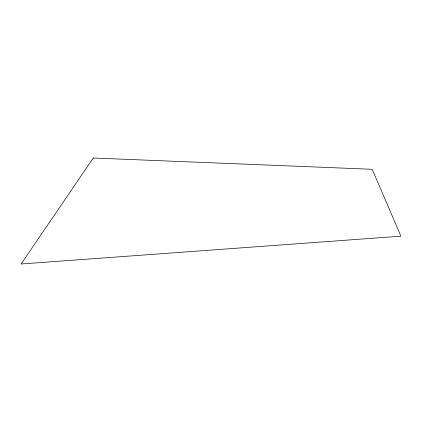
<?xml version="1.0" encoding="UTF-8"?>
<svg xmlns="http://www.w3.org/2000/svg" width="422" height="422" viewBox="0 0 422 422"><rect width="100%" height="100%" fill="white"/><g stroke="black" fill="none" stroke-linecap="round" stroke-linejoin="round"><path stroke-width="0.63" d="M93.267 158.007L21.1 263.993L400.9 236.178L372.178 169.296L93.267 158.007"/></g></svg>
